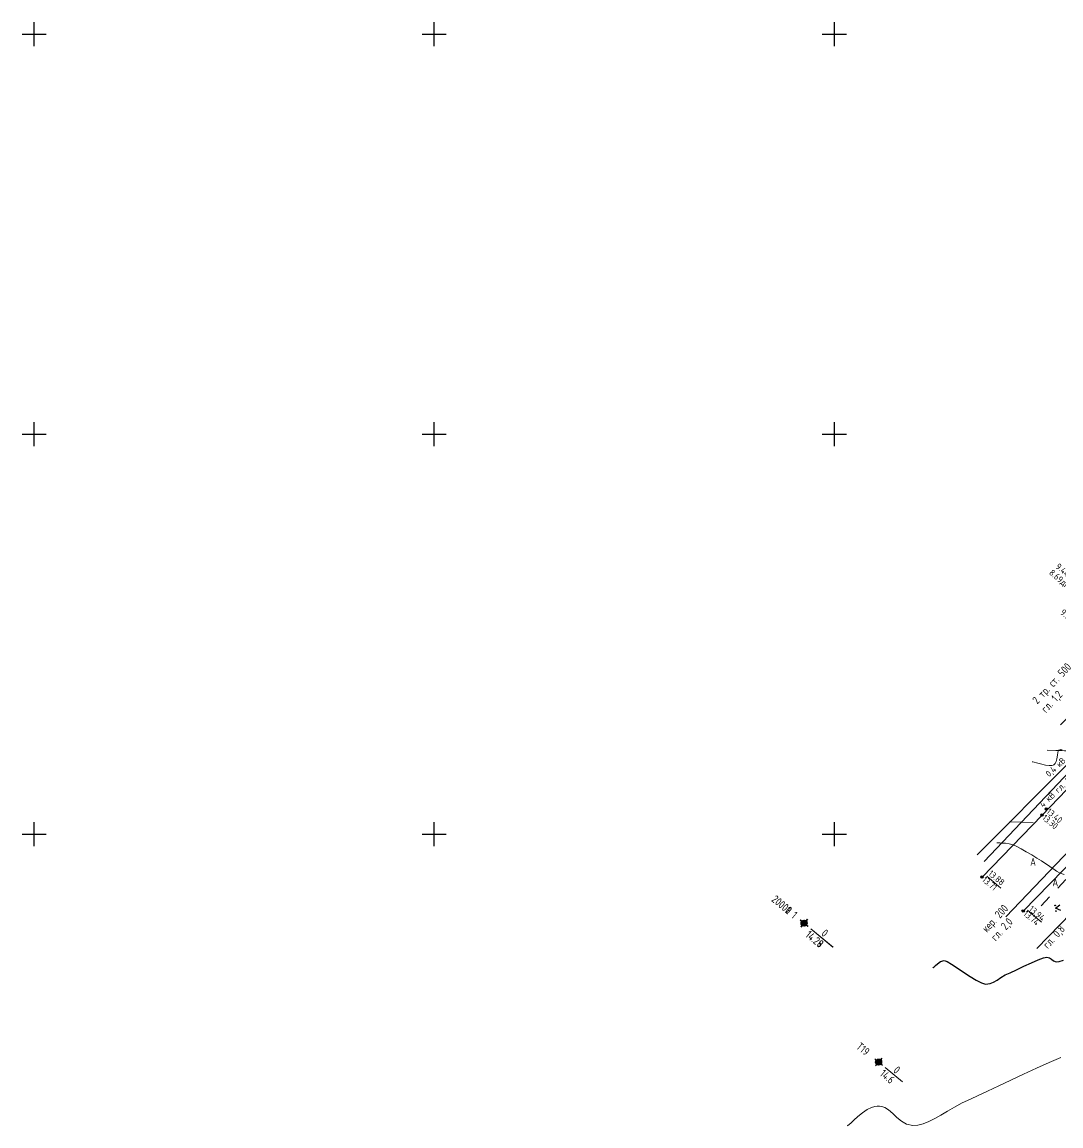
# Model space of a CAD drawing. Header units: metres. Extents: x -149473 to 83396, y -14167 to 104709.
# Drawn here: x -4806.8 to -4741.9, y 42775.5 to 42844.5 of the extents above; entities that cross this region are included whole.
import ezdxf

# ---------------------------------------------------------------- set-up
doc = ezdxf.new("R2010")
doc.units = ezdxf.units.M
doc.linetypes.add('g5_01_5x1_5', pattern=[1.5, 0.75, -0.75])
for name, color, linetype, transparency in [('01_Геодезические пункты', 7, 'Continuous', 0.6), ('02_Сетка', 7, 'Continuous', 0.6), ('10_Границы покрытий и угодий', 7, 'Continuous', 0.6), ('13_Растительность', 7, 'Continuous', 0.6), ('19_Горизонтали', 7, 'Continuous', 0.6), ('30_Канализация', 7, 'Continuous', 0.6), ('31_Водопровод', 7, 'Continuous', 0.6), ('32_Теплосеть', 7, 'Continuous', 0.6), ('35_Телефон', 7, 'Continuous', 0.6), ('37_Кабель низкого напряжения', 7, 'Continuous', 0.6), ('38_Кабели высокого напряжения', 7, 'Continuous', 0.6), ('61_Отметки высоты поверхности', 7, 'Continuous', 0.6)]:
    doc.layers.add(name, color=color, linetype=linetype, transparency=transparency)
doc.layers.add('Viewport2ForCustomObjects_0', color=7, linetype='Continuous')
doc.layers.add('Сети_Горизонтали.Вспомогательные', color=1, linetype='Continuous', lineweight=9)
doc.layers.add('Сети_Горизонтали.Основные', color=1, linetype='Continuous', lineweight=30)
doc.styles.add('LIKE11', font='GOST_0.TTF')
doc.styles.add('LIKE17', font='GOST_0.TTF')
doc.styles.add('LIKE32', font='GOST_0.TTF')
doc.styles.add('LIKE36', font='GOST_0.TTF')
doc.styles.add('Line_GUGK', font='GOST_0.TTF')
doc.linetypes.add('g5_119_1', pattern='A,4,-1,[31,GUGK_2005.shx,S=0.1,R=0,X=0,Y=0],0.35,[31,GUGK_2005.shx,S=0.08,R=0,X=0,Y=0],3.3,[31,GUGK_2005.shx,S=0.08,R=180,X=0,Y=0],0.35,[31,GUGK_2005.shx,S=0.1,R=180,X=0,Y=0],-1', length=10)
doc.linetypes.add('g5_119_3', pattern='A,4,-1,[31,GUGK_2005.shx,S=0.1,R=0,X=0,Y=0],4,[31,GUGK_2005.shx,S=0.1,R=180,X=0,Y=0],-1', length=10)
doc.linetypes.add('g5_122_kl', pattern='A,1,-1,1.5,-0.4,["Кл",Line_GUGK,S=1,R=0,X=0,Y=-0.5],-2.4,1.5,-1,4,-1,4,-1,3', length=21.8)
doc.linetypes.add('g5_122_v', pattern='A,1,-1,1.5,-0.4,["В",Line_GUGK,S=1,R=0,X=0,Y=-0.5],-1.5,1.5,-1,4,-1,4,-1,3', length=20.9)
doc.linetypes.add('g5_133_t', pattern='A,2,[27,GUGK_2005.shx,S=0.4,R=0,X=0,Y=0],2,-1,2,[27,GUGK_2005.shx,S=0.4,R=0,X=0,Y=0],2,-1,2,[27,GUGK_2005.shx,S=0.4,R=0,X=0,Y=0],2,-0.1,["V",Line_GUGK,S=1,R=0,X=0,Y=-0.5],-1', length=15.1)

# ---------------------------------------------------------------- blocks, each defined once
blk = doc.blocks.new('g5_416')
at = {"color": 0}
blk.add_lwpolyline([(0.36, 0.6), (0, 0), (-0.36, 0.6)], dxfattribs=at)
for centre in [(-0.36, 0), (0.36, 0)]:
    blk.add_circle(centre, 0.0375, dxfattribs=at)
blk = doc.blocks.new('g5_005_1')
h = blk.add_hatch(color=255)
edge = h.paths.add_edge_path()
edge.add_arc((0, 0), 0.338, 0, 360)
edge = h.paths.add_edge_path(flags=16)
edge.add_arc((0, 0), 0.1, 0, 360)
at = {"color": 0}
for p, q in [((-0.625, 0), (-0.375, 0)), ((0, 0.625), (0, 0.375)), ((0.375, 0), (0.625, 0)), ((0, -0.375), (0, -0.625))]:
    blk.add_line(p, q, dxfattribs=at)
for radius in [0.375, 0.0625]:
    blk.add_circle((0, 0), radius, dxfattribs=at)
blk = doc.blocks.new('g5_330')
blk.add_hatch(color=0).paths.add_polyline_path([(0.15, 0, 1), (-0.15, 0, 1)])
at = {"color": 0}
blk.add_circle((0, 0), 0.15, dxfattribs=at)
blk = doc.blocks.new('g5_012')
at = {"color": 92}
for points in [[(0, -1.5), (0, 1.5)], [(-1.5, 0), (1.5, 0)]]:
    blk.add_lwpolyline(points, dxfattribs=at)
blk = doc.blocks.new('CustomObjectsInViewport2_0')
at = {"layer": 'Сети_Горизонтали.Вспомогательные', "color": 42, "flags": 128}
for points, elevation in [([(2616.74, 1965.33), (2616.82, 1965.32), (2616.99, 1965.28), (2617.31, 1965.2), (2617.78, 1965.07), (2618.42, 1964.92), (2618.89, 1964.86), (2619.19, 1964.88), (2619.36, 1964.92), (2619.44, 1964.96), (2619.5, 1965.01), (2619.61, 1965.12), (2619.74, 1965.35), (2619.85, 1965.71), (2619.92, 1966.17), (2619.97, 1966.49), (2620.01, 1966.67), (2620.05, 1966.75), (2620.08, 1966.77), (2620.12, 1966.8), (2620.2, 1966.83), (2620.33, 1966.85), (2620.52, 1966.82)], 13), ([(2612.35, 1955.22), (2612.41, 1955.22), (2612.53, 1955.2), (2612.72, 1955.19), (2613.02, 1955.18), (2613.43, 1955.15), (2613.89, 1955.08), (2614.38, 1954.94), (2614.82, 1954.75), (2615.39, 1954.46), (2616.02, 1954.09), (2616.69, 1953.69), (2617.33, 1953.3), (2617.9, 1952.94), (2618.35, 1952.66), (2618.79, 1952.38), (2619.14, 1952.13), (2619.45, 1951.91), (2619.8, 1951.68), (2620.27, 1951.43), (2620.73, 1951.23)], 13.5), ([(2593.64, 1919.83), (2593.72, 1919.88), (2593.87, 1919.99), (2594.12, 1920.21), (2594.48, 1920.55), (2594.98, 1921.02), (2595.53, 1921.48), (2596.14, 1921.89), (2596.66, 1922.13), (2597.08, 1922.25), (2597.37, 1922.29), (2597.52, 1922.3), (2597.67, 1922.3), (2597.95, 1922.26), (2598.33, 1922.13), (2598.8, 1921.85), (2599.33, 1921.39), (2599.86, 1920.88), (2600.42, 1920.4), (2601.06, 1920.03), (2601.82, 1919.87), (2602.47, 1919.92), (2603.14, 1920.09), (2603.84, 1920.38), (2604.57, 1920.75), (2605.35, 1921.19), (2606.17, 1921.67), (2607.06, 1922.18), (2608.02, 1922.7), (2609.05, 1923.19), (2610, 1923.62), (2611.19, 1924.18), (2612.57, 1924.83), (2614.09, 1925.54), (2615.68, 1926.28), (2617.29, 1927.03), (2618.87, 1927.74), (2620.35, 1928.39)], 14.5)]:
    blk.add_lwpolyline(points, dxfattribs=dict(at, elevation=elevation))
at = {"layer": 'Сети_Горизонтали.Основные', "color": 40, "elevation": 14, "flags": 128}
blk.add_lwpolyline([(2604.34, 1939.58), (2604.39, 1939.61), (2604.49, 1939.7), (2604.67, 1939.86), (2604.93, 1940.1), (2605.31, 1940.36), (2605.76, 1940.48), (2606.12, 1940.36), (2606.68, 1940.04), (2607.39, 1939.57), (2608.18, 1939.04), (2608.99, 1938.51), (2609.76, 1938.03), (2610.42, 1937.69), (2610.93, 1937.56), (2611.49, 1937.61), (2611.94, 1937.79), (2612.36, 1938.06), (2612.82, 1938.38), (2613.39, 1938.69), (2614, 1938.96), (2614.81, 1939.34), (2615.72, 1939.77), (2616.66, 1940.2), (2617.51, 1940.57), (2618.18, 1940.83), (2618.57, 1940.92), (2618.91, 1940.84), (2619.16, 1940.66), (2619.42, 1940.47), (2619.76, 1940.35), (2620.11, 1940.39), (2620.68, 1940.53)], dxfattribs=at)

msp = doc.modelspace()

# ---------------------------------------------------------------- linework, layer by layer
at = {"layer": '01_Геодезические пункты', "color": 7, "lineweight": 20, "flags": 128}
for points in [[(-4756.142, 42786.673), (-4757.527, 42787.826)], [(-4756.14, 42786.674), (-4757.525, 42787.827)], [(-4756.137, 42786.675), (-4757.523, 42787.828)], [(-4756.135, 42786.675), (-4757.52, 42787.828)], [(-4751.794, 42778.25), (-4752.87, 42779.147)]]:
    msp.add_lwpolyline(points, dxfattribs=at)
at = {"layer": '10_Границы покрытий и угодий', "color": 7, "linetype": 'Continuous', "lineweight": 20, "flags": 128}
for points in [[(-4735.218, 42809.506), (-4734.196, 42808.39), (-4733.57, 42806.909), (-4733.717, 42805.124), (-4734.268, 42804.018), (-4738.488, 42799.684), (-4743.078, 42794.927), (-4746.829, 42791.05)], [(-4744.256, 42788.933), (-4740.903, 42792.368), (-4739.637, 42793.173), (-4737.553, 42793.344), (-4735.526, 42792.719), (-4731.379, 42789.243), (-4725.921, 42784.657), (-4724.347, 42783.299), (-4723.685, 42781.941), (-4724.04, 42779.475), (-4724.529, 42778.315)]]:
    msp.add_lwpolyline(points, dxfattribs=at)
at = {"layer": '10_Границы покрытий и угодий', "color": 7, "linetype": 'g5_01_5x1_5', "lineweight": 20, "flags": 128}
msp.add_lwpolyline([(-4739.542, 42793.104), (-4743.506, 42788.856)], dxfattribs=at)
at = {"layer": '19_Горизонтали', "color": 32, "linetype": 'Continuous', "lineweight": 20, "elevation": 6.5, "flags": 128}
msp.add_lwpolyline([(-4739.505, 42798.736), (-4741.142, 42798.905, 0.021165), (-4742.222, 42798.97), (-4742.763, 42798.98)], format="xyb", dxfattribs=at)
at = {"layer": '19_Горизонтали', "color": 32, "linetype": 'Continuous', "lineweight": 20, "elevation": 6.75, "flags": 128}
msp.add_lwpolyline([(-4743.632, 42794.47), (-4745.118, 42794.497)], dxfattribs=at)
at = {"layer": '30_Канализация', "color": 42, "linetype": 'g5_122_kl', "lineweight": 30, "flags": 128}
msp.add_lwpolyline([(-4745.349, 42788.572), (-4728.725, 42805.954)], dxfattribs=at)
at = {"layer": '31_Водопровод', "color": 94, "linetype": 'g5_122_v', "lineweight": 30, "flags": 128}
msp.add_lwpolyline([(-4741.933, 42800.56), (-4728.511, 42813.667), (-4722.127, 42820.147)], dxfattribs=at)
at = {"layer": '35_Телефон', "color": 6, "linetype": 'g5_133_t', "lineweight": 20, "flags": 128}
msp.add_lwpolyline([(-4728.694, 42811.835), (-4724.048, 42806.498), (-4743.413, 42786.599)], dxfattribs=at)
at = {"layer": '37_Кабель низкого напряжения', "color": 1, "linetype": 'g5_119_3', "lineweight": 20, "flags": 128}
msp.add_lwpolyline([(-4747.136, 42792.442), (-4741.413, 42798.189), (-4729.38, 42810.708), (-4719.455, 42820.523), (-4718.622, 42821.268)], dxfattribs=at)
at = {"layer": '38_Кабели высокого напряжения', "color": 1, "linetype": 'g5_119_1', "lineweight": 20, "flags": 128}
msp.add_lwpolyline([(-4746.692, 42792.03), (-4731.725, 42807.804), (-4718.519, 42820.89)], dxfattribs=at)
at = {"layer": '61_Отметки высоты поверхности', "color": 7, "linetype": 'Continuous', "lineweight": 5, "flags": 128}
for points in [[(-4746.523, 42791.111), (-4745.648, 42790.363)], [(-4743.978, 42788.978), (-4743.103, 42788.231)]]:
    msp.add_lwpolyline(points, dxfattribs=at)

# ---------------------------------------------------------------- block references
at = {"layer": '01_Геодезические пункты', "color": 7, "linetype": 'Continuous', "lineweight": 20, "xscale": 0.5, "yscale": 0.5, "zscale": 0.5}
for p, rotation in [((-4757.946, 42788.174, 7.146), 320.2248951599636), ((-4757.944, 42788.175, 7.146), 320.2248951599636), ((-4757.941, 42788.177, 7.144), 320.2248951599636), ((-4757.939, 42788.177, 7.139), 320.2248951599636), ((-4753.288, 42779.496, 7.298), 320.1837874390728)]:
    msp.add_blockref('g5_005_1', p, dxfattribs=dict(at, rotation=rotation))
at = {"layer": '02_Сетка', "color": 92, "linetype": 'Continuous', "lineweight": 15, "ltscale": 0.5, "xscale": 0.5, "yscale": 0.5, "zscale": 0.5}
for p in [(-4806.056, 42843.725), (-4781.056, 42843.725), (-4756.056, 42843.725), (-4806.056, 42818.725), (-4781.056, 42818.725), (-4756.056, 42818.725), (-4806.056, 42793.725), (-4781.056, 42793.725), (-4756.056, 42793.725)]:
    msp.add_blockref('g5_012', p, dxfattribs=at)
at = {"layer": '13_Растительность', "color": 92, "linetype": 'Continuous', "lineweight": 20, "ltscale": 0.5, "xscale": 0.4999999999999999, "yscale": 0.4999999999999999, "zscale": 0.4999999999999999, "rotation": 277.5631784342272}
msp.add_blockref('g5_416', (-4742.233, 42789.107), dxfattribs=at)
at = {"layer": '61_Отметки высоты поверхности', "color": 7, "linetype": 'Continuous', "lineweight": 20, "xscale": 0.5, "yscale": 0.5, "zscale": 0.5, "rotation": 320.1837874390728}
for p in [(-4743.078, 42794.927, 6.652), (-4742.811, 42795.315, 6.702), (-4746.829, 42791.05, 6.856), (-4744.256, 42788.933, 6.871)]:
    msp.add_blockref('g5_330', p, dxfattribs=at)
at = {"layer": 'Viewport2ForCustomObjects_0', "xscale": 0.5, "yscale": 0.5, "zscale": 0.5}
msp.add_blockref('CustomObjectsInViewport2_0', (-6052.071, 41815.592), dxfattribs=at)

# ---------------------------------------------------------------- texts
at = {"color": 7, "linetype": 'Continuous', "lineweight": 15, "ltscale": 0.5, "style": 'LIKE11'}
for s, p in [('8.69дно.', (-4742.678, 42810.005)), ('9.44тр.', (-4742.272, 42810.387)), ('9.58дно', (-4741.982, 42807.526))]:
    msp.add_text(s, height=0.4, rotation=320.18378, dxfattribs=at).set_placement(p)
at = {"layer": '01_Геодезические пункты', "color": 7, "linetype": 'Continuous', "lineweight": 20, "ltscale": 0.5, "style": 'LIKE36'}
for s, rotation, p in [('20000', 320.2249, (-4760.026, 42789.581)), ('20001', 320.2249, (-4760.024, 42789.582)), ('20002', 320.2249, (-4760.022, 42789.583)), ('1', 320.2249, (-4758.785, 42788.556)), ('14.29', 320.2249, (-4757.911, 42787.365)), ('14.29', 320.2249, (-4757.909, 42787.366)), ('14.29', 320.2249, (-4757.907, 42787.367)), ('14.28', 320.2249, (-4757.902, 42787.365)), ('0', 320.2249, (-4756.92, 42787.45)), ('0', 320.2249, (-4756.918, 42787.451)), ('0', 320.2249, (-4756.915, 42787.453)), ('0', 320.2249, (-4756.913, 42787.453)), ('T19', 320.18378, (-4754.74, 42780.381)), ('0', 320.18378, (-4752.416, 42778.899)), ('14.6', 320.18378, (-4753.257, 42778.688))]:
    msp.add_text(s, height=0.5, rotation=rotation, dxfattribs=at).set_placement(p)
at = {"layer": '10_Границы покрытий и угодий', "color": 7, "linetype": 'Continuous', "lineweight": 15, "style": 'LIKE11'}
for p in [(-4743.821, 42791.756), (-4742.432, 42790.475)]:
    msp.add_text('А', height=0.5, dxfattribs=at).set_placement(p)
at = {"layer": '30_Канализация', "color": 42, "linetype": 'Continuous', "lineweight": 15, "style": 'LIKE32'}
for s, p in [('кер. 200', (-4746.517, 42787.558)), ('гл. 2,0', (-4745.968, 42787.013))]:
    msp.add_text(s, height=0.5, rotation=47.46597, dxfattribs=at).set_placement(p)
at = {"layer": '32_Теплосеть', "color": 5, "linetype": 'Continuous', "lineweight": 15, "style": 'LIKE32'}
for s, p in [('2 тр. ст. 500', (-4743.372, 42801.824)), ('гл. 1,2', (-4742.828, 42801.274))]:
    msp.add_text(s, height=0.5, rotation=46.90625, dxfattribs=at).set_placement(p)
at = {"layer": '35_Телефон', "color": 6, "linetype": 'Continuous', "lineweight": 15, "style": 'LIKE32'}
msp.add_text('гл. 0,8', height=0.5, rotation=48.20895, dxfattribs=at).set_placement((-4742.713, 42786.539))
at = {"layer": '37_Кабель низкого напряжения', "color": 1, "linetype": 'Continuous', "lineweight": 15, "style": 'LIKE32'}
msp.add_text('0,4 кВ гл. 0,8', height=0.4, rotation=43.05192, dxfattribs=at).set_placement((-4742.63, 42797.282))
at = {"layer": '38_Кабели высокого напряжения', "color": 1, "linetype": 'Continuous', "lineweight": 15, "style": 'LIKE32'}
msp.add_text('4 кВ гл. 0,8', height=0.4, rotation=43.05192, dxfattribs=at).set_placement((-4743.015, 42795.376))
at = {"layer": '61_Отметки высоты поверхности', "color": 7, "linetype": 'Continuous', "lineweight": 15, "ltscale": 0.5, "style": 'LIKE17'}
for s, p in [('13.40', (-4742.843, 42795.081)), ('13.30', (-4743.11, 42794.693)), ('13.71', (-4746.861, 42790.817)), ('13.88', (-4746.483, 42791.209)), ('13.74', (-4744.288, 42788.699)), ('13.94', (-4743.947, 42788.983))]:
    msp.add_text(s, height=0.4, rotation=320.18378, dxfattribs=at).set_placement(p)

doc.saveas('drawing.dxf')
